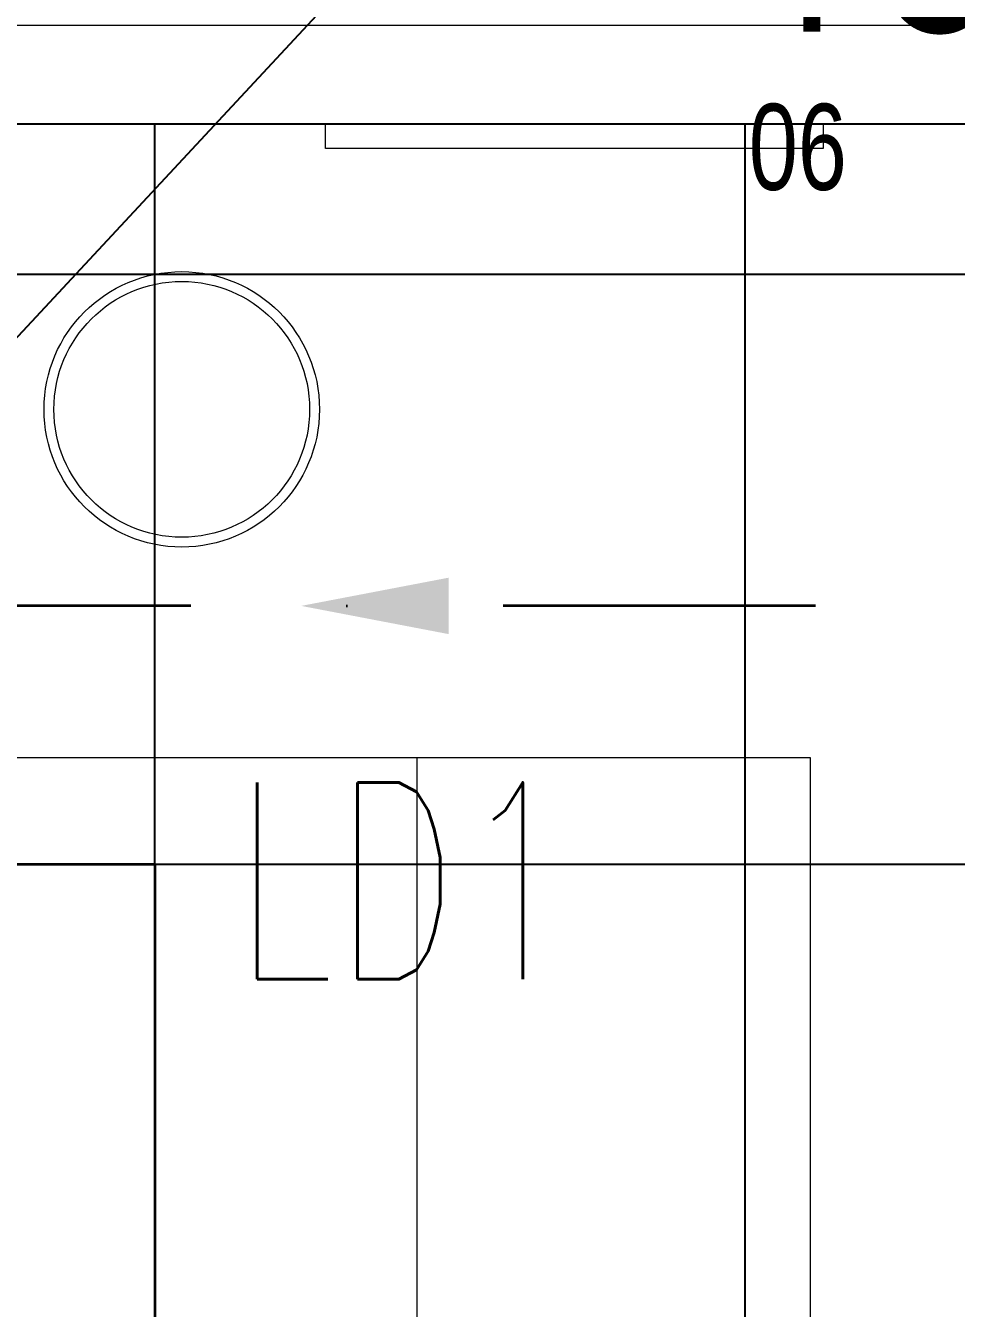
# Model space of a CAD drawing. Header units: inches. Extents: x -12418 to 57169, y -29325 to 19878.
# Drawn here: x 41869 to 42815, y -10051 to -8747 of the extents above; entities that cross this region are included whole.
import ezdxf
from ezdxf import colors
from ezdxf.entities.mleader import LeaderData, LeaderLine
from ezdxf.enums import TextEntityAlignment as Align
from ezdxf.math import Vec2, Vec3

# ---------------------------------------------------------------- set-up
doc = ezdxf.new("R2010")
doc.units = ezdxf.units.IN
doc.header["$LTSCALE"] = 25
doc.header["$MEASUREMENT"] = 0
doc.linetypes.add('00-Ground Floor$0$HIDDEN', pattern=[9.525, 6.35, -3.175])
doc.linetypes.add('DASHDOT', pattern=[25.4, 12.7, -6.35, 0, -6.35])
doc.layers.get('0').update_dxf_attribs({"color": 8})
for name, color, linetype, lineweight in [('00-Ground Floor$0$72_EGR_EQP_TAG', 142, 'Continuous', 5), ('00-Ground Floor$0$LOADING', 253, 'Continuous', 5), ('00-Ground Floor$0$Walls', 251, 'Continuous', 5), ('E-LITE-CIRC-NUMB', 6, 'Continuous', 25), ('E-LITE-CLNG', 150, 'Continuous', 35), ('E-LITE-CLNG-CNDT', 6, 'DASHDOT', 35), ('E-LITE-CLNG-CNDT @ 100', 6, 'DASHDOT', 35), ('E-LITE-CTRL', 6, 'Continuous', 25), ('E-LITE-IDEN', 6, 'Continuous', 25), ('E-LITE-TEXT', 6, 'Continuous', 25)]:
    doc.layers.add(name, color=color, linetype=linetype, lineweight=lineweight)
doc.layers.add('00-Ground Floor$0$False Ceiling', color=251, linetype='Continuous')
doc.styles.add('00-Ground Floor$0$X3G_ENTITY_257CFD', font='swisscl.ttf', dxfattribs={"height": 200})
doc.styles.add('DC_Elc_Romans', font='elc_romans.shx', dxfattribs={"width": 0.7})
doc.styles.add('DC_Simplex', font='SIMPLEX.shx', dxfattribs={"width": 0.7})

# ---------------------------------------------------------------- blocks, each defined once
blk = doc.blocks.new('00-Ground Floor$0$WM00001-P')
at = {"layer": '00-Ground Floor$0$LOADING'}
for radius in [0.14, 0.13]:
    blk.add_circle((0, 0), radius, dxfattribs=at)
blk = doc.blocks.new('00-Ground Floor$0$GF21043-P')
at = {"color": 0}
for p, q in [((-0.8, 0.75), (-0.8, 0)), ((-0.8, 0), (0.8, 0))]:
    blk.add_line(p, q, dxfattribs=at)
at = {"color": 0, "linetype": '00-Ground Floor$0$HIDDEN'}
blk.add_line((-0.4, 0.6), (-0.4, 0), dxfattribs=at)
blk = doc.blocks.new('00-Ground Floor$0$A$Ce9e1c4c3')
at = {"layer": '00-Ground Floor$0$False Ceiling', "color": 254}
blk.add_line((-59002.9, -8847.4, 0), (-55142.5, -8847.4, 0), dxfattribs=at)
at = {"layer": '00-Ground Floor$0$False Ceiling', "color": 254, "linetype": 'Continuous'}
for p, q in [((-58000, -12867.4), (-58000, -8847.4)), ((-57400, -12867.4), (-57400, -8847.4)), ((-59002.9, -9000), (-55142.5, -9000)), ((-59002.9, -9600), (-55142.5, -9600))]:
    blk.add_line(p, q, dxfattribs=at)
blk = doc.blocks.new('00-Ground Floor')
at = {"layer": '00-Ground Floor$0$LOADING', "elevation": 0}
blk.add_lwpolyline([(42173.6, -8872.4), (42173.6, -8847.4), (42679.6, -8847.4), (42679.6, -8872.4), (42173.6, -8872.4)], dxfattribs=at)
at = {"layer": '00-Ground Floor$0$Walls'}
for p, q in [((43777.5, -8747.4, 0), (40897.1, -8747.4, 0)), ((43777.5, -8847.4, 0), (40997.1, -8847.4, 0))]:
    blk.add_line(p, q, dxfattribs=at)
at = {"layer": '00-Ground Floor$0$False Ceiling', "color": 254}
blk.add_blockref('00-Ground Floor$0$A$Ce9e1c4c3', (100000, 0), dxfattribs=at)
at = {"layer": '00-Ground Floor$0$LOADING', "extrusion": (-2.24019e-05, -2.33981e-18, -1), "xscale": -1000, "yscale": 1000, "zscale": 1000, "rotation": 179.9999999999996}
blk.add_blockref('00-Ground Floor$0$WM00001-P', (-42027.4, -9137.5, -0.9), dxfattribs=at)
at = {"layer": '00-Ground Floor$0$LOADING', "extrusion": (2.24019e-05, 2.3432e-18, 1), "xscale": 1000, "yscale": 1000, "zscale": 1000, "rotation": 180}
blk.add_blockref('00-Ground Floor$0$GF21043-P', (41866.6, -9491.7, 0.9), dxfattribs=at)
at = {"layer": '00-Ground Floor$0$72_EGR_EQP_TAG', "insert": (42653.7, -8826.9, 0), "char_height": 87.47, "attachment_point": 2, "style": '00-Ground Floor$0$X3G_ENTITY_257CFD'}
blk.add_mtext('06', dxfattribs=at)
blk = doc.blocks.new('*U71')
blk.add_lwpolyline([(-300, 300), (-300, -300), (300, -300), (300, 300)], close=True)
at = {"layer": 'E-LITE-CIRC-NUMB', "style": 'DC_Simplex', "width": 0.7, "flags": 8}
blk.add_attdef('CIRCUIT', text='', height=200, rotation=0, dxfattribs=at).set_placement((-473.9, 300), align=Align.RIGHT)
at = {"layer": 'E-LITE-CTRL', "style": 'DC_Simplex', "width": 0.7, "flags": 8}
blk.add_attdef('CONTROL', (1118.9, -935), '', height=200, rotation=360, dxfattribs=at)
at = {"layer": 'E-LITE-IDEN', "style": 'DC_Simplex', "width": 0.7, "flags": 8}
blk.add_attdef('TYPE', (-380, 183.2), '', height=200, rotation=360, dxfattribs=at)
blk = doc.blocks.new('*U12')
blk.add_hatch(color=256).paths.add_polyline_path([(0, -0.287), (1.5, 0), (0, 0.287)])
blk = doc.blocks.new('DC_Arrow-ArrowEllipse')
at = {"color": 0}
blk.add_ellipse((0, 0), major_axis=(0.4, 0), ratio=0.4, dxfattribs=at)
at = {"color": 0, "ltscale": 0.5}
blk.add_solid([(-1.4, 0.1667), (-0.4, 0), (-1.4, -0.1667)], dxfattribs=at)

msp = doc.modelspace()

# ---------------------------------------------------------------- linework, layer by layer
at = {"layer": 'E-LITE-CLNG-CNDT', "elevation": 0}
msp.add_lwpolyline([(44016.8, -9600), (44016.8, -9412.3, 0.414214), (43941.8, -9337.3), (41606, -9337.3, -0.414214), (41531, -9262.3), (41531, -2561.2, 0.414214), (41456, -2486.2), (19465.1, -2486.2, 0.414214), (19390.1, -2561.2), (19390.1, -2847.4)], format="xyb", dxfattribs=at)

# ---------------------------------------------------------------- block references
at = {"layer": 'E-LITE-CLNG'}
ref = msp.add_blockref('*U71', (41700, -9900), dxfattribs=dict(at, xscale=-1))
ref.add_attrib('TYPE', 'LD1', (42080, -9716.8), dxfattribs={"layer": 'E-LITE-IDEN', "height": 200, "rotation": 0, "style": 'DC_Simplex', "width": 0.7, "flags": 8})
at = {"layer": 'E-LITE-CLNG-CNDT'}
msp.add_blockref('00-Ground Floor', (0, 0), dxfattribs=at)
at = {"layer": 'E-LITE-CLNG-CNDT @ 100', "xscale": 100, "yscale": 100, "zscale": 100, "rotation": 180}
msp.add_blockref('*U12', (42298.8, -9337.3, 0), dxfattribs=at)

# ---------------------------------------------------------------- leaders
at = {"layer": 'E-LITE-TEXT'}
ml = msp.add_multileader_mtext('Standard', dxfattribs=at)
ml.set_content('TO LP-GF/L15', color=256, style='DC_Elc_Romans')
ml.set_leader_properties(color=45)
ml.set_arrow_properties(name='DC_Arrow-ArrowEllipse')
ml.build(insert=Vec2(0, 0))
ml.multileader.update_dxf_attribs({"dogleg_length": 2, "arrow_head_size": 200, "scale": 100})
ctx = ml.context
ctx.base_point, ctx.scale, ctx.char_height, ctx.arrow_head_size, ctx.landing_gap_size, ctx.plane_origin = Vec3(42410.9, -8687, 0), 100, 200, 200, 200, Vec3(31264.4, -7435.6, 0)
notes = []
notes.append((ctx, [(0, (1, 1, 0), (42210.9, -8687, 0), (1, 0), 200, [(0, [(41606, -9337.3, 0)], 0, [])])]))
ctx.mtext.insert, ctx.mtext.flow_direction = Vec3(42610.9, -8553.7, 0), 5
for ctx, leaders in notes:
    for number, flags, end, landing, length, lines in leaders:
        leader = LeaderData()
        leader.index, (leader.has_last_leader_line, leader.has_dogleg_vector, leader.attachment_direction) = number, flags
        leader.last_leader_point, leader.dogleg_vector, leader.dogleg_length = Vec3(end), Vec3(landing), length
        for number, points, colour, breaks in lines:
            line = LeaderLine()
            line.index, line.vertices, line.color, line.breaks = number, Vec3.list(points), colors.encode_raw_color(colour), breaks
            leader.lines.append(line)
        ctx.leaders.append(leader)

doc.saveas('drawing.dxf')
